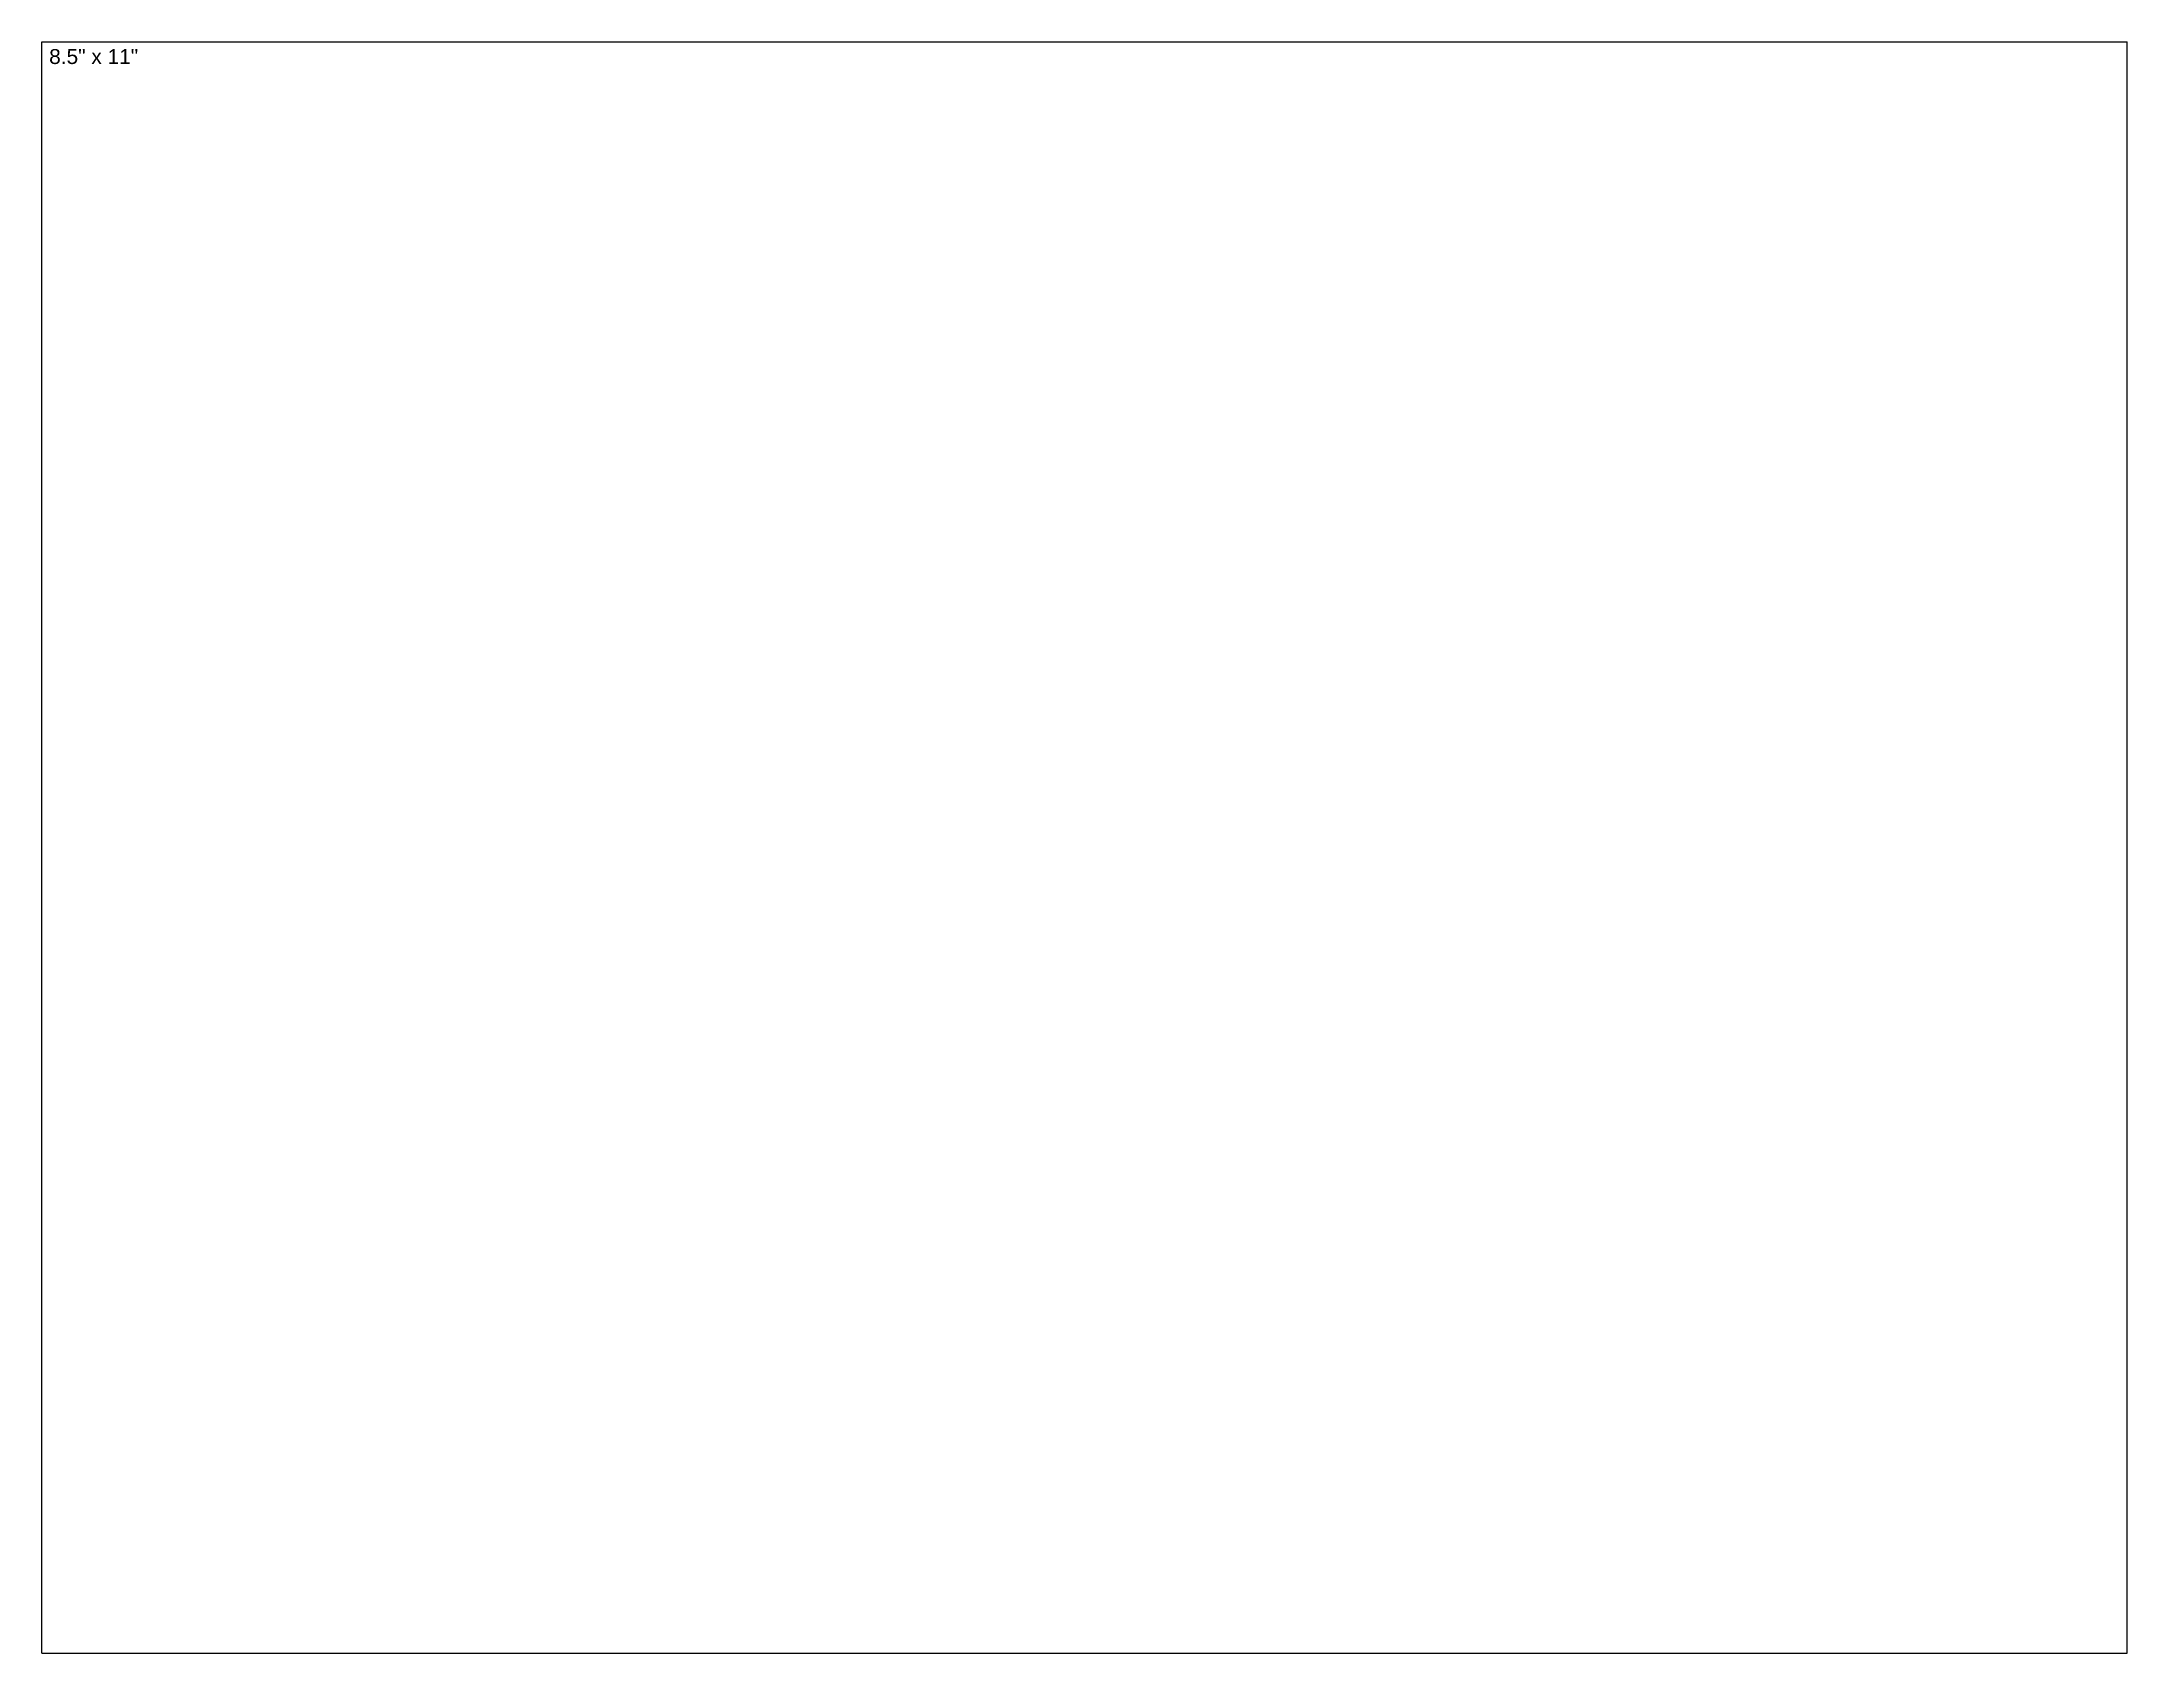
# Model space of a CAD drawing. Header units: millimetres. Extents: x 0 to 279, y 0 to 216.
import ezdxf

# ---------------------------------------------------------------- set-up
doc = ezdxf.new("R2010")
doc.units = ezdxf.units.MM
doc.layers.add('4. NP Layout & Text', color=3, linetype='Continuous', lineweight=13, true_color=0x00ff00)
doc.layers.add('5. NP Material Boundary', color=7, linetype='Continuous', lineweight=13)
doc.styles.add('textstyle28', font='')
doc.styles.get('textstyle28').set_extended_font_data('Times New Roman')

msp = doc.modelspace()

# ---------------------------------------------------------------- linework, layer by layer
at = {"layer": '5. NP Material Boundary'}
for p, q in [((0, 0), (0, 215.9)), ((0, 215.9), (279.4, 215.9)), ((279.4, 0), (279.4, 215.9)), ((0, 0), (279.4, 0))]:
    msp.add_line(p, q, dxfattribs=at)

# ---------------------------------------------------------------- texts
at = {"layer": '4. NP Layout & Text', "insert": (1, 213.9), "char_height": 2, "attachment_point": 4, "style": 'textstyle28'}
msp.add_mtext('\\fArial|b0|i0|c0|p0;8.5" x 11"', dxfattribs=at)

doc.saveas('drawing.dxf')
